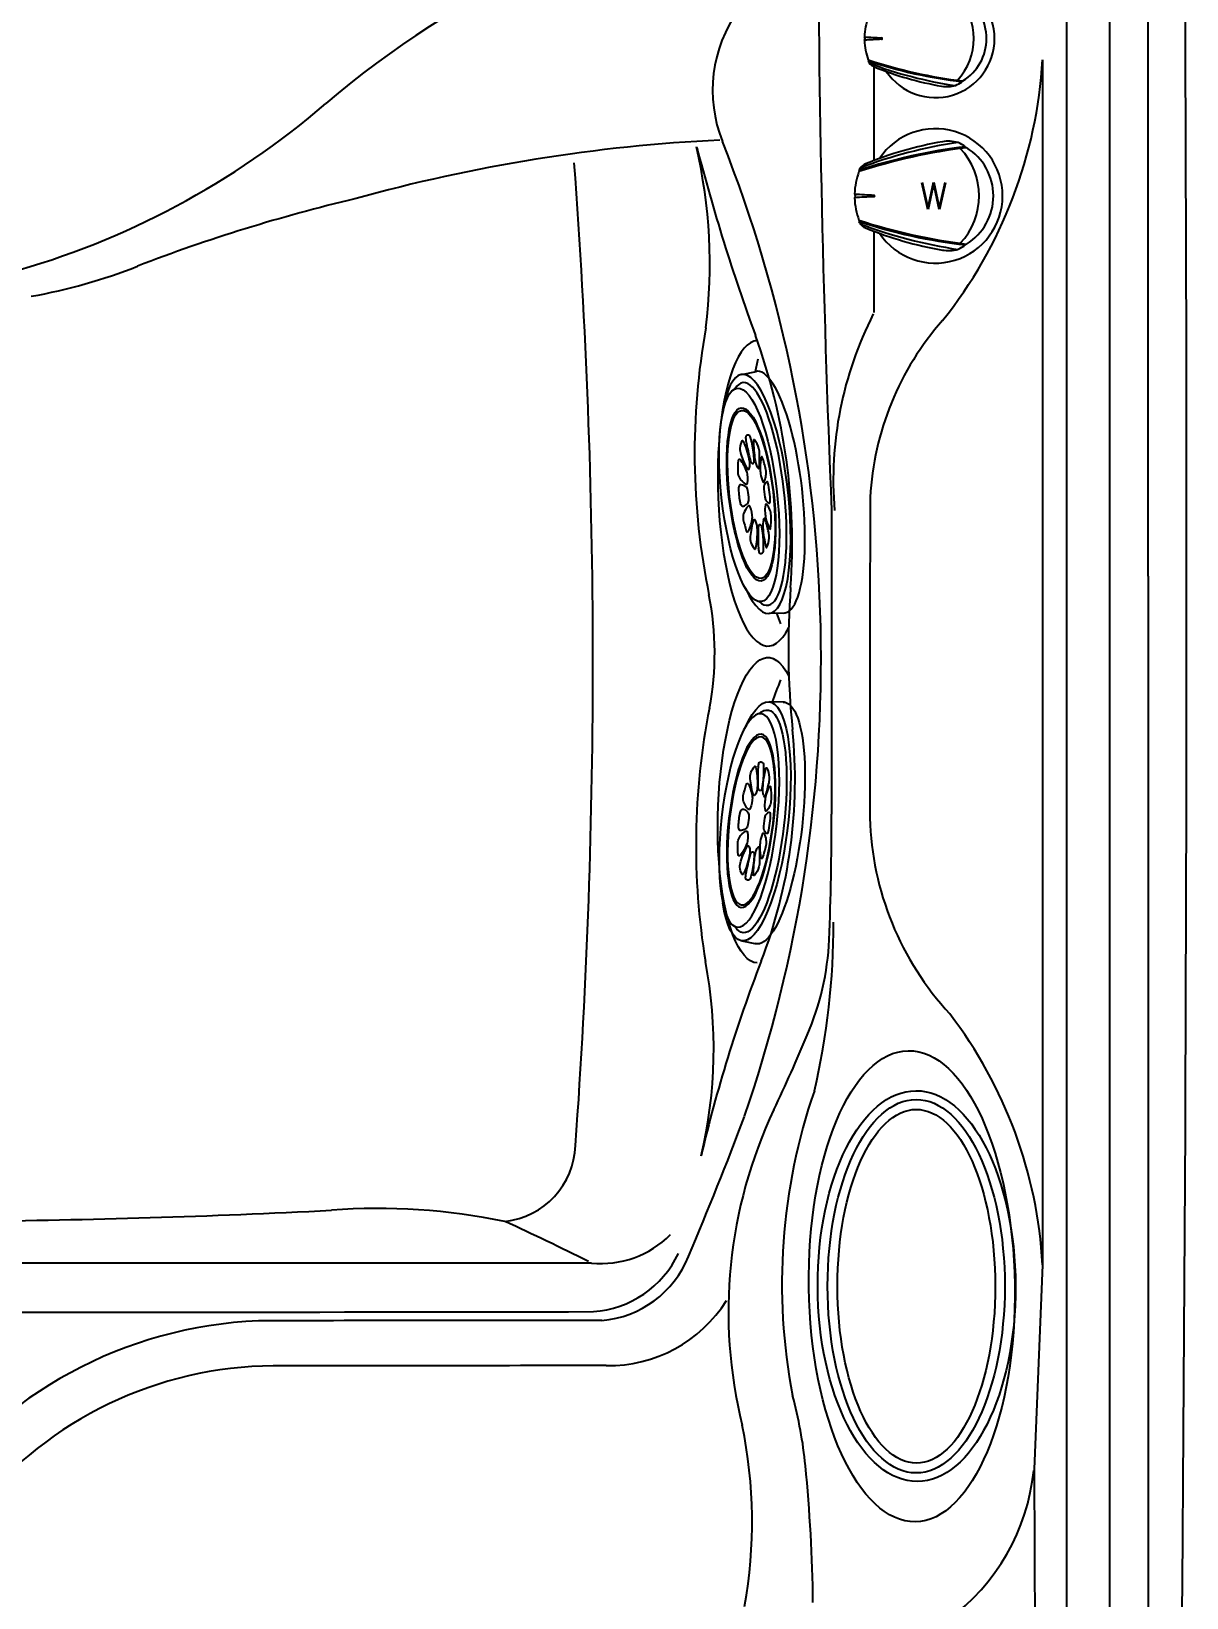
# Model space of a CAD drawing. Extents: x 524 to 612, y 487 to 635.
# Drawn here: x 585.18 to 612.05, y 524.26 to 560.69 of the extents above; entities that cross this region are included whole.
import ezdxf

# ---------------------------------------------------------------- set-up
doc = ezdxf.new("R2010")
doc.units = 0
doc.header["$MEASUREMENT"] = 0
doc.layers.add('1', color=4, linetype='Continuous')
doc.styles.get("Standard").update_dxf_attribs({"font": 'simplex.shx', "height": 20})

# ---------------------------------------------------------------- blocks, each defined once
blk = doc.blocks.new('2014S124')
at = {"layer": '1', "color": 4, "linetype": 'Continuous'}
for p, q in [((-2.902, -1.151), (-2.871, -0.798)), ((2.726, -0.801), (2.757, -1.151))]:
    blk.add_line(p, q, dxfattribs=at)
for centre, radius, start, end in [((-1.416, -0.77), 0.0473, 99.1583, 182.8254), ((-1.363, -1.099), 0.381, 85.9054, 99.1583), ((-1.331, -0.639), 0.0133, 139.6388, 230.9315), ((-1.094, -0.969), 0.419, 102.3062, 126.1753), ((-1.247, -0.531), 0.15, 231.9562, 254.1667), ((-1.756, -6.588), 5.884, 81.237, 85.9054), ((-0.71, 1.361), 2.117, 254.1667, 266.2149), ((-1.127, -0.964), 0.408, 78.0489, 97.9245), ((-1.462, -2.585), 2.063, 67.4984, 78.2772), ((-0.894, -0.516), 0.0301, 99.1779, 221.307), ((-0.391, 0.306), 0.992, 238.0255, 256.8974), ((1.101, -12.868), 12.543, 97.9688, 99.1779), ((-0.804, -0.508), 0.242, 280.8655, 305.5063), ((-0.684, -0.697), 0.0224, 339.9162, 58.101), ((-0.627, -0.838), 0.391, 70.5026, 91.5894), ((-0.525, -0.103), 0.566, 260.7123, 287.3942), ((-0.696, -0.886), 0.462, 39.1214, 64.4362), ((-0.358, -0.614), 0.0287, 274.4906, 41.8817), ((-0.286, -0.478), 0.0376, 128.332, 191.5556), ((-0.091, -0.438), 0.236, 191.5556, 220.0563), ((-0.226, -0.553), 0.134, 93.7713, 128.332), ((-0.168, -0.476), 0.155, 227.5461, 265.0227), ((-0.065, -3), 2.586, 86.7741, 93.7713), ((-0.078, 0.324), 0.96, 263.8591, 276.4142), ((0.028, -0.484), 0.146, 270.4556, 314.1076), ((0.07, -0.601), 0.183, 61.0631, 86.7741), ((-0.256, -0.328), 0.465, 325.8951, 339.012), ((0.138, -0.479), 0.0434, 339.012, 61.0631), ((0.204, -0.614), 0.0287, 138.1183, 265.5094), ((0.541, -0.886), 0.462, 115.5638, 140.8786), ((0.371, -0.103), 0.566, 252.6058, 279.2877), ((0.472, -0.838), 0.391, 88.4106, 109.4974), ((0.237, 0.306), 0.992, 283.1026, 301.9745), ((-1.256, -12.868), 12.543, 80.8221, 82.0312), ((0.53, -0.697), 0.0224, 121.899, 200.0838), ((0.649, -0.508), 0.242, 234.4937, 259.1345), ((1.308, -2.585), 2.063, 101.7228, 112.5016), ((0.556, 1.361), 2.117, 273.7851, 285.8333), ((1.601, -6.588), 5.884, 94.0946, 98.763), ((0.74, -0.516), 0.0301, 318.693, 80.8221), ((0.973, -0.964), 0.408, 82.0755, 101.9511), ((0.94, -0.969), 0.419, 53.8247, 77.6938), ((1.093, -0.531), 0.15, 285.8333, 308.0438), ((1.208, -1.099), 0.381, 80.8417, 94.0946), ((1.177, -0.639), 0.0133, 309.0685, 40.3612), ((1.261, -0.77), 0.0473, 357.1746, 80.8417), ((-1.402, -0.769), 0.0613, 182.8254, 251.7181), ((-1.181, 0.229), 1.083, 257.2105, 266.5392), ((-1.327, -0.909), 0.0126, 97.5091, 238.9379), ((-1.028, -0.413), 0.592, 238.9379, 260.386), ((-0.989, -3.477), 2.602, 87.2798, 97.5091), ((-0.99, 2.535), 3.397, 265.6677, 272.2875), ((-1.05, -0.539), 0.464, 260.386, 276.1181), ((-1.602, 4.618), 5.65, 276.1181, 279.2744), ((-0.912, -1.04), 0.0135, 106.9327, 266.1158), ((-0.464, -2.514), 1.554, 97.6262, 106.9327), ((-0.391, 1.308), 2.419, 257.5307, 264.7273), ((-0.891, -1.423), 0.547, 69.4938, 87.2798), ((-0.866, -0.864), 0.0917, 48.933, 85.6576), ((-0.85, -0.793), 0.0663, 265.9235, 311.887), ((-0.826, -0.391), 0.361, 266.2149, 280.8655), ((-0.827, -0.819), 0.0316, 311.887, 48.933), ((-0.305, -0.284), 0.741, 237.7862, 241.1041), ((-0.702, -0.898), 0.0617, 279.2744, 307.8782), ((-0.574, -1.691), 0.723, 86.8252, 97.6262), ((-0.669, -0.939), 0.00905, 307.8782, 43.5431), ((-0.593, -0.55), 0.552, 267.8985, 282.199), ((-0.588, -1.941), 0.974, 75.693, 86.8252), ((-0.563, -0.705), 0.394, 282.7915, 304.9332), ((-0.353, -1.015), 0.0189, 320.3181, 73.0993), ((-0.293, -1.089), 0.028, 160.74, 281.4572), ((-0.136, -1.22), 0.231, 119.9275, 142.4102), ((-0.144, -1.417), 0.411, 94.028, 105.1092), ((-0.075, -2.039), 1.037, 81.5337, 95.4645), ((0.061, -1.13), 0.117, 49.8828, 81.5337), ((0.027, -1.171), 0.171, 30.7364, 49.8828), ((0.155, -1.094), 0.0212, 270.8379, 30.7364), ((0.198, -1.015), 0.0189, 106.9007, 219.6819), ((0.409, -0.705), 0.394, 235.0668, 257.2085), ((0.433, -1.941), 0.974, 93.1748, 104.307), ((0.438, -0.55), 0.552, 257.801, 272.1015), ((0.419, -1.691), 0.723, 82.3738, 93.1748), ((0.236, 1.308), 2.419, 275.2727, 282.4693), ((0.515, -0.939), 0.00905, 136.4569, 232.1218), ((0.15, -0.284), 0.741, 298.8959, 302.2138), ((0.547, -0.898), 0.0617, 232.1218, 260.7256), ((0.309, -2.514), 1.554, 73.0673, 82.3738), ((1.448, 4.618), 5.65, 260.7256, 263.8819), ((0.737, -1.423), 0.547, 92.7202, 110.5062), ((0.672, -0.391), 0.361, 259.1345, 273.7851), ((0.672, -0.819), 0.0316, 131.067, 228.113), ((0.712, -0.864), 0.0917, 94.3424, 131.067), ((0.695, -0.793), 0.0663, 228.113, 274.0765), ((0.836, 2.535), 3.397, 267.7125, 274.3323), ((0.834, -3.477), 2.602, 82.4909, 92.7202), ((0.758, -1.04), 0.0135, 273.8842, 73.0673), ((0.895, -0.539), 0.464, 263.8819, 279.614), ((0.874, -0.413), 0.592, 279.614, 301.0621), ((1.027, 0.229), 1.083, 273.4608, 282.7895), ((1.173, -0.909), 0.0126, 301.0621, 82.4909), ((1.247, -0.769), 0.0613, 288.2819, 357.1746), ((-0.07, 0.673), 1.802, 263.0665, 277.1772)]:
    blk.add_arc(centre, radius, start, end, dxfattribs=at)
at = {"layer": '1', "color": 3, "linetype": 'Continuous'}
for centre, major_axis, ratio in [((-0.077, -0.651), (-2.498, 0.009), 0.259148), ((-0.073, -0.697), (-2.027, 0), 0.25727)]:
    blk.add_ellipse(centre, major_axis=major_axis, ratio=ratio, dxfattribs=at)
at = {"layer": '1', "color": 4, "linetype": 'Continuous'}
for centre, major_axis, ratio, start_param, end_param in [((-0.072, -0.799), (-2.798, 0.001), 0.271239, 5.590718, 10.215837), ((-0.073, -1.151), (-2.83, 0), 0.260205, 6.236712, 9.470532)]:
    blk.add_ellipse(centre, major_axis=major_axis, ratio=ratio, start_param=start_param, end_param=end_param, dxfattribs=at)
blk.add_ellipse((-0.072, -0.701), major_axis=(-1.968, 0), ratio=0.258128, dxfattribs=at)
at = {"layer": '1', "color": 3, "linetype": 'Continuous'}
blk.add_ellipse((-0.072, -0.796), major_axis=(-2.605, 0.01), ratio=0.257336, start_param=5.994174, end_param=9.732946, dxfattribs=at)
blk = doc.blocks.new('2014WFV')
at = {"layer": '1', "color": 2, "linetype": 'Continuous'}
for p, q in [((0.7, 1.141), (0.7, 1.119)), ((0.7, -1.141), (0.7, -1.119))]:
    blk.add_line(p, q, dxfattribs=at)
at = {"layer": '1', "color": 4, "linetype": 'Continuous'}
for p, q in [((-1.762, 0.598), (-1.762, 0.57)), ((-1.762, -0.598), (-1.762, -0.57))]:
    blk.add_line(p, q, dxfattribs=at)
for centre, radius, start, end in [((0, 0), 1.563, 213.7428, 146.1868), ((-1.495, 0.44), 0.33, 113.0683, 141.3707), ((-0.299, 0), 1.581, 159.0842, 178.2857), ((-1.212, 0.38), 0.603, 153.9073, 159.3255), ((-1.922, 0), 0.063, 311.3619, 48.6386), ((-0.299, 0), 1.581, 181.7148, 200.9164), ((-1.212, -0.38), 0.603, 200.6745, 206.0927), ((-1.495, -0.44), 0.33, 218.6293, 246.9317)]:
    blk.add_arc(centre, radius, start, end, dxfattribs=at)
at = {"layer": '1', "color": 3, "linetype": 'Continuous'}
for centre, radius, start, end in [((2.295, -11.826), 13.042, 96.9096, 108.1923), ((2.148, -11.264), 12.49, 96.6541, 108.31), ((2.09, -9.377), 10.735, 98.3836, 110.9675), ((-0.599, 0), 1.615, 316.9149, 43.0851), ((18.138, 365.263), 365.768, 266.86338, 266.93396), ((-1.427, 0), 0.0185, 273.066, 86.934), ((18.378, -369.746), 370.258, 93.06604, 93.13577), ((2.295, 11.825), 13.042, 251.8075, 263.0906), ((2.148, 11.264), 12.49, 251.69, 263.3459), ((2.09, 9.377), 10.735, 249.0325, 261.6164)]:
    blk.add_arc(centre, radius, start, end, dxfattribs=at)
at = {"layer": '1', "color": 2, "linetype": 'Continuous'}
for centre, radius, start, end in [((1.615, -7.143), 8.527, 99.8076, 112.3308), ((0.308, 0.42), 0.851, 74.9364, 99.8197), ((-0.036, 0.081), 1.291, 55.2054, 64.0447), ((0.029, 0), 1.321, 301.8524, 58.1476), ((1.615, 7.143), 8.527, 247.6692, 260.1924), ((0.308, -0.42), 0.851, 260.1803, 285.0636), ((-0.036, -0.081), 1.291, 295.9553, 304.7946)]:
    blk.add_arc(centre, radius, start, end, dxfattribs=at)
at = {"layer": '1', "color": 3}
blk.add_text('W', height=0.625, dxfattribs=at).set_placement((-0.365, -0.312))
blk = doc.blocks.new('2014SPK')
at = {"layer": '1', "color": 4, "linetype": 'Continuous'}
blk.add_ellipse((-0.004, 0), major_axis=(0, 4.344), ratio=0.474388, dxfattribs=at)
at = {"layer": '1', "color": 2, "linetype": 'Continuous'}
blk.add_ellipse((0, 0), major_axis=(-0.003, 4.113), ratio=0.446028, dxfattribs=at)
blk = doc.blocks.new('2014AV')
at = {"layer": '1', "color": 4, "linetype": 'Continuous'}
for p, q in [((0.59, 1.004), (0.59, 0.984)), ((-1.575, 0.526), (-1.575, 0.501)), ((-1.575, -0.526), (-1.575, -0.501)), ((0.59, -1.004), (0.59, -0.984))]:
    blk.add_line(p, q, dxfattribs=at)
at = {"layer": '1', "color": 3, "linetype": 'Continuous'}
for centre, radius, start, end in [((1.812, -8.247), 9.441, 98.3836, 110.9675), ((1.863, -9.907), 10.984, 96.6541, 108.31), ((1.993, -10.4), 11.47, 96.9096, 108.1923), ((-0.553, 0), 1.42, 316.9149, 43.0851), ((1.993, 10.4), 11.47, 251.8075, 263.0906), ((1.863, 9.907), 10.984, 251.69, 263.3459), ((1.812, 8.247), 9.441, 249.0325, 261.6164)]:
    blk.add_arc(centre, radius, start, end, dxfattribs=at)
at = {"layer": '1', "color": 4, "linetype": 'Continuous'}
for centre, radius, start, end in [((1.395, -6.282), 7.499, 99.8076, 112.3308), ((-0.026, 0), 1.375, 213.7428, 146.1868), ((0.245, 0.369), 0.749, 74.9364, 99.8197), ((-0.057, 0.071), 1.135, 55.2054, 64.0447), ((0, 0), 1.161, 301.8524, 58.1476), ((-0.289, 0), 1.391, 159.0842, 178.2857), ((-1.092, 0.334), 0.53, 153.9073, 159.3255), ((-1.341, 0.387), 0.29, 113.0683, 141.3707), ((-0.289, 0), 1.391, 181.7148, 200.9164), ((-1.092, -0.334), 0.53, 200.6745, 206.0927), ((-1.341, -0.387), 0.29, 218.6293, 246.9317), ((1.395, 6.282), 7.499, 247.6692, 260.1924), ((0.245, -0.369), 0.749, 260.1803, 285.0636), ((-0.057, -0.071), 1.135, 295.9553, 304.7946)]:
    blk.add_arc(centre, radius, start, end, dxfattribs=at)
at = {"layer": '1', "color": 2, "linetype": 'Continuous'}
for centre, radius, start, end in [((-1.716, 0), 0.0554, 311.3619, 48.6386), ((15.926, 321.236), 321.68, 266.86338, 266.93396), ((-1.28, 0), 0.0163, 273.066, 86.934), ((16.137, -325.179), 325.628, 93.06604, 93.13577)]:
    blk.add_arc(centre, radius, start, end, dxfattribs=at)
blk = doc.blocks.new('2017 VANGUARD NXT')
at = {"layer": '1', "color": 3, "linetype": 'Continuous'}
for p, q in [((84.467, 43.535), (84.467, 72.535)), ((85.467, 43.535), (85.467, 72.535)), ((86.354, 43.535), (86.354, 72.535)), ((79.986, 54.943), (79.986, 55.388)), ((79.986, 53.207), (79.986, 54.943)), ((79.986, 49.668), (79.986, 51.56)), ((84.467, 14.535), (84.467, 43.535)), ((85.467, 14.535), (85.467, 43.535)), ((86.354, 43.535), (86.354, 14.535)), ((73.411, 27.558), (54.938, 27.558))]:
    blk.add_line(p, q, dxfattribs=at)
at = {"layer": '1', "color": 2, "linetype": 'Continuous'}
for p, q in [((83.901, 55.55), (83.901, 27.52)), ((78.995, 45.066), (78.995, 38.004)), ((83.901, 27.52), (83.703, 22.767)), ((83.703, 22.767), (83.738, 14.911))]:
    blk.add_line(p, q, dxfattribs=at)
at = {"layer": '1', "color": 4, "linetype": 'Continuous'}
blk.add_lwpolyline([(-0.067, 81.033, 0.006666), (-0.067, 6.037, 0.232723), (5.969, 0, 0.006667), (80.966, 0, 0.232724), (87.002, 6.037, 0.006667), (87.002, 81.033, 0.232724), (80.966, 87.07, 0.006667), (5.969, 87.07, 0.232723)], format="xyb", close=True, dxfattribs=at)
at = {"layer": '1', "color": 2, "linetype": 'Continuous'}
for centre, radius, start, end in [((442.642, 60.245), 363.964, 180.02586, 182.39012), ((-83.235, 41.535), 156.68, 355.88611, 4.25356), ((16.432, 37.738), 62.563, 357.56492, 0.24327), ((72.718, 35.345), 6.227, 336.4861, 357.5649), ((50.509, 44.264), 30.157, 334.1738, 337.7811), ((87.611, 26.418), 11.014, 154.6883, 193.8234), ((71.188, 30.368), 1.855, 276.6086, 357.7441), ((56.961, 233.562), 205.04, 270.5505, 272.90917), ((68.458, 14.379), 14.449, 78.2473, 94.3299), ((43.758, -31.532), 66.114, 63.42131, 65.28399), ((65.976, 21.529), 11.171, 349.9143, 11.6584)]:
    blk.add_arc(centre, radius, start, end, dxfattribs=at)
at = {"layer": '1', "color": 3, "linetype": 'Continuous'}
for centre, radius, start, end in [((81.073, 38.455), 21.209, 98.375, 130.7182), ((79.423, 54.839), 3.194, 144.2025, 201.8133), ((73.198, 56.173), 10.722, 321.3915, 356.6704), ((54.765, 69.021), 19.12, 285.4238, 310.7182), ((78.192, 15.483), 38.239, 92.6885, 105.5959), ((46.023, 41.616), 32.728, 341.0198, 21.5777), ((64.067, 50.789), 12.097, 352.9819, 13.0687), ((121.831, 65.429), 47.489, 194.5243, 200.0689), ((76.912, 14.298), 39.067, 103.3198, 111.0901), ((58.123, 62.7), 12.854, 280.1406, 291.5957), ((87.57, 45.76), 8.535, 152.9927, 184.6653), ((92.14, 46.392), 16.33, 169.7051, 191.6247), ((86.63, 45.012), 6.747, 138.5111, 176.9585), ((64, 44.301), 14.08, 355.8116, 20.0689), ((87.14, 46.338), 10.114, 167.1542, 168.8531), ((1855.733, 40.116), 1775.848, 179.830485, 180.071119), ((69.437, 41.76), 6.841, 349.116, 11.3108), ((97.094, 41.878), 19.102, 175.8116, 185.7391), ((87.14, 46.338), 10.114, 201.2405, 202.7192), ((87.14, 37.217), 10.114, 157.2808, 160.3911), ((92.425, 37.264), 16.582, 168.8598, 189.3521), ((66.449, 38.798), 11.697, 338.8492, 5.7391), ((86.871, 38.103), 6.987, 181.5616, 222.7992), ((61.831, 35.456), 17.21, 346.9272, 0.0947), ((108.792, 22.416), 33.705, 158.8492, 166.9064), ((65.448, 32.543), 10.807, 346.6702, 10.8099), ((73.359, 26.939), 10.558, 3.1569, 37.4245), ((91.604, 27.071), 13.763, 160.9486, 190.8725), ((-0.162, 59.945), 82.396, 336.97201, 339.4124), ((73.639, 29.81), 2.263, 264.207, 315.3279), ((73.288, 28.794), 2.372, 274.1024, 334.6859), ((73.456, 28.597), 2.382, 274.8298, 338.2087), ((73.815, 28.403), 3.23, 268.978, 327.8837), ((60.511, 8023.073), 7996.656, 269.9600675, 270.0927642), ((66.084, 16.17), 10.052, 92.3768, 144.5165), ((72.821, -2353.391), 2379.615, 89.979891, 90.172247), ((66.084, 16.171), 8.998, 92.0427, 142.3895), ((85.485, -12454.627), 12479.806, 90.0538411, 90.0905427), ((68.307, 21.839), 10.131, 5.693, 15.0833), ((78.78, 23.241), 4.944, 258.7062, 354.062), ((42.505, 19.267), 36.06, 0.6275, 5.693)]:
    blk.add_arc(centre, radius, start, end, dxfattribs=at)
blk.add_ellipse((77.397, 45.463), major_axis=(0.127, -3.553), ratio=0.292913, start_param=3.144067, end_param=6.772002, dxfattribs=at)
at = {"layer": '1', "color": 3, "linetype": 'Continuous', "extrusion": (0, 0, -1)}
blk.add_ellipse((77.397, 38.092), major_axis=(0.127, 3.553), ratio=0.292913, start_param=3.144067, end_param=6.772002, dxfattribs=at)
at = {"layer": '1', "color": 2, "linetype": 'Continuous'}
blk.add_ellipse((80.861, 27.019), major_axis=(-0.083, 5.479), ratio=0.43699, dxfattribs=at)
at = {"layer": '1', "color": 3, "linetype": 'Continuous'}
blk.add_ellipse((80.973, 27.022), major_axis=(-0.016, 4.545), ratio=0.506224, dxfattribs=at)
at = {"layer": '1', "color": 1, "linetype": 'Continuous'}
for name, p in [('2014AV', (81.438, 56.043)), ('2014WFV', (81.409, 52.383)), ('2014SPK', (80.967, 27.019))]:
    blk.add_blockref(name, p, dxfattribs=at)
at = {"layer": '1', "color": 1, "linetype": 'Continuous', "rotation": 96.58241940664277}
blk.add_blockref('2014S124', (76.425, 45.43), dxfattribs=at)
at = {"layer": '1', "color": 1, "linetype": 'Continuous', "xscale": -1, "rotation": 83.41758059336047}
blk.add_blockref('2014S124', (76.425, 37.853), dxfattribs=at)

msp = doc.modelspace()

# ---------------------------------------------------------------- block references
at = {"layer": '1'}
msp.add_blockref('2017 VANGUARD NXT', (524.798, 504.482), dxfattribs=at)

doc.saveas('drawing.dxf')
